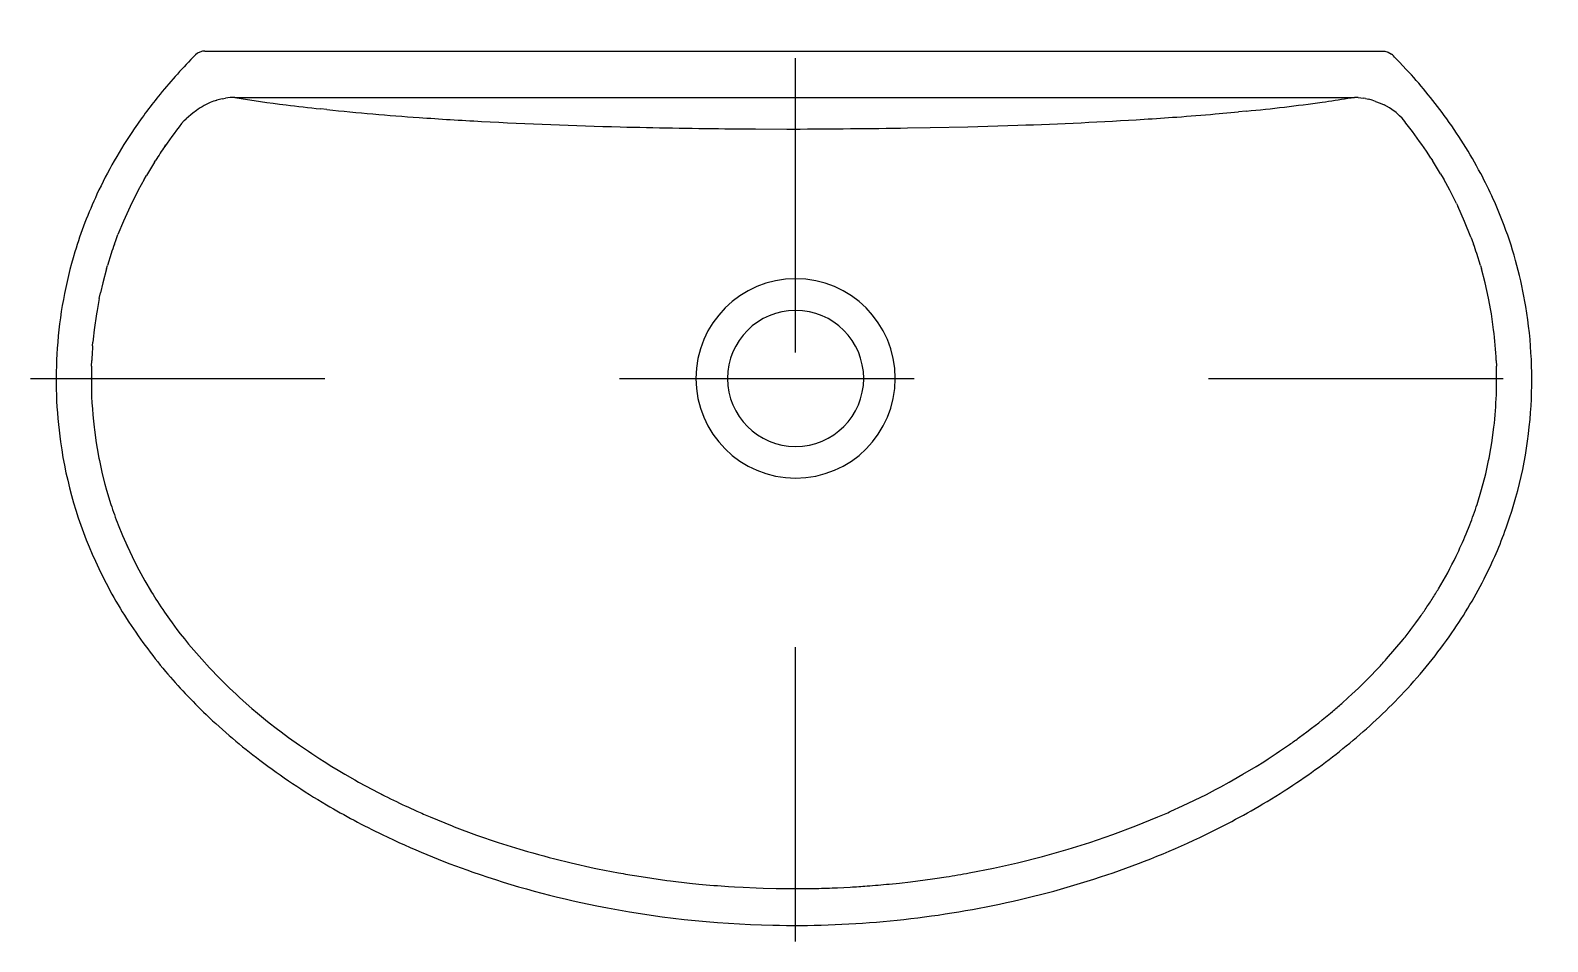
# Model space of a CAD drawing. Extents: x -913.216 to -912.701, y 437.151 to 437.46.
import ezdxf

# ---------------------------------------------------------------- set-up
doc = ezdxf.new("R2010")
doc.units = 0
doc.header["$LTSCALE"] = 0.2
doc.header["$MEASUREMENT"] = 0
doc.linetypes.add('AXES', pattern=[0.54, 0.3, -0.08, 0.08, -0.08])
doc.linetypes.add('CONTINU', pattern=[0])
doc.layers.get('0').update_dxf_attribs({"linetype": 'CONTINUOUS'})
doc.layers.add('DECA_EIXOS', color=5, linetype='AXES')

msp = doc.modelspace()

# ---------------------------------------------------------------- linework, layer by layer
at = {"linetype": 'CONTINU'}
for points in [[(-913.15987, 437.45173, 0.023993), (-913.17183, 437.43846)], [(-913.15664, 437.45304, 0.203572), (-913.15987, 437.45173)], [(-912.75112, 437.4493, 0.010594), (-912.75385, 437.45205)], [(-912.73591, 437.43119, 0.028794), (-912.7488, 437.44684)], [(-913.17183, 437.43846, 0.022524), (-913.18063, 437.42668)], [(-913.15257, 437.43639, 0.027395), (-913.15486, 437.43555)], [(-913.14651, 437.43731, 0.010737), (-913.12911, 437.43478)], [(-912.80311, 437.43266, 0.010528), (-912.77733, 437.43569)], [(-912.77733, 437.43569, 0.005619), (-912.76866, 437.43701)], [(-913.15696, 437.43452, 0.029922), (-913.15957, 437.43285)], [(-913.12911, 437.43478, 0.004624), (-913.11746, 437.43342)], [(-913.11522, 437.43318, 0.008465), (-913.08397, 437.43049)], [(-913.08397, 437.43049, 0.004182), (-913.06273, 437.42917)], [(-912.83781, 437.4299, 0.002562), (-912.82674, 437.43065)], [(-912.82674, 437.43065, 0.003169), (-912.81369, 437.43169)], [(-912.72355, 437.41149, 0.035867), (-912.73591, 437.43119)], [(-913.18063, 437.42668, 0.040533), (-913.19331, 437.40444)], [(-913.1637, 437.42951, 0.017328), (-913.17032, 437.42061)], [(-913.06273, 437.42917, 0.006943), (-913.01565, 437.42732)], [(-913.01565, 437.42732, 0.004133), (-912.98012, 437.42669)], [(-912.95697, 437.42657, 0.002985), (-912.91812, 437.42695)], [(-912.88067, 437.42786, 0.007101), (-912.83781, 437.4299)], [(-912.74672, 437.42572, 0.009382), (-912.75025, 437.43024)], [(-912.74045, 437.41672, 0.017567), (-912.74672, 437.42572)], [(-913.17032, 437.42061, 0.009006), (-913.17336, 437.41602)], [(-913.17379, 437.41534, 0.008603), (-913.17651, 437.41084)], [(-912.73716, 437.41138, 0.008748), (-912.73995, 437.41594)], [(-912.7156, 437.39386, 0.032406), (-912.72355, 437.41149)], [(-913.19331, 437.40444, 0.035309), (-913.2008, 437.38488)], [(-912.70822, 437.3663, 0.048802), (-912.7156, 437.39386)], [(-913.2008, 437.38488, 0.056866), (-913.20679, 437.35217)], [(-913.18738, 437.38747, 0.006276), (-913.18848, 437.38427)], [(-912.72488, 437.38427, 0.006261), (-912.72597, 437.38746)], [(-912.95612, 437.37574, 1), (-912.95612, 437.30805)], [(-912.95612, 437.30805, 1), (-912.95612, 437.37574)], [(-912.95612, 437.365, 1), (-912.95612, 437.31878)], [(-912.95612, 437.31878, 1), (-912.95612, 437.365)], [(-912.70661, 437.33035, 0.059233), (-912.70822, 437.3663)], [(-913.19421, 437.35844, 0.007719), (-913.19466, 437.35417)], [(-912.71827, 437.34794, 0.018941), (-912.71915, 437.35845)], [(-913.20679, 437.35217, 0.052938), (-913.20568, 437.32033)], [(-913.19477, 437.35296, 0.009024), (-913.19508, 437.34794)], [(-913.19516, 437.34602, 0.007422), (-913.19522, 437.34189)], [(-912.71813, 437.34189, 0.009237), (-912.7182, 437.34602)], [(-913.19522, 437.34189, 0.030478), (-913.1943, 437.32538)], [(-912.71822, 437.33638, 0.009587), (-912.71813, 437.34189)], [(-912.71906, 437.32538, 0.01981), (-912.71822, 437.33638)], [(-912.71451, 437.29223, 0.066466), (-912.70661, 437.33035)], [(-913.20568, 437.32033, 0.072629), (-913.19386, 437.27985)], [(-913.18859, 437.29915, 0.013641), (-913.18611, 437.29219)], [(-912.72725, 437.29219, 0.013638), (-912.72477, 437.29914)], [(-912.72177, 437.27508, 0.032173), (-912.71451, 437.29223)], [(-912.7319, 437.28151, 0.014377), (-912.72849, 437.28911)], [(-912.73785, 437.27052, 0.021997), (-912.7319, 437.28151)], [(-913.19386, 437.27985, 0.035496), (-913.18323, 437.26035)], [(-912.73332, 437.25555, 0.036291), (-912.72177, 437.27508)], [(-913.17523, 437.27006, 0.006377), (-913.17332, 437.26698)], [(-912.74236, 437.26347, 0.006616), (-912.74005, 437.26697)], [(-912.74005, 437.26697, 0.006977), (-912.73785, 437.27052)], [(-912.74465, 437.26018, 0.006527), (-912.74236, 437.26347)], [(-913.18323, 437.26035, 0.032681), (-913.17002, 437.24244)], [(-912.74992, 437.25324, 0.006857), (-912.74721, 437.25671)], [(-912.74949, 437.2355, 0.036632), (-912.73332, 437.25555)], [(-912.75829, 437.24361, 0.006052), (-912.75548, 437.24668)], [(-913.17002, 437.24244, 0.026977), (-913.15621, 437.22776)], [(-912.76686, 437.21906, 0.030341), (-912.74949, 437.2355)], [(-912.77387, 437.22885, 0.005392), (-912.77072, 437.23157)], [(-913.15621, 437.22776, 0.028805), (-913.13799, 437.21227)], [(-912.78845, 437.21763, 0.004894), (-912.78504, 437.22007)], [(-912.78595, 437.20473, 0.026986), (-912.76686, 437.21906)], [(-913.13799, 437.21227, 0.028689), (-913.11538, 437.19716)], [(-912.7975, 437.19744, 0.012993), (-912.78595, 437.20473)], [(-913.09669, 437.20072, 0.009063), (-913.08863, 437.19678)], [(-913.11538, 437.19716, 0.020981), (-913.09643, 437.18701)], [(-913.08469, 437.195, 0.004508), (-913.08021, 437.19304)], [(-912.83315, 437.19302, 0.004487), (-912.82869, 437.19497)], [(-912.81892, 437.18606, 0.023135), (-912.7975, 437.19744)], [(-913.09643, 437.18701, 0.029344), (-913.06575, 437.17433)], [(-912.85259, 437.17264, 0.031455), (-912.81892, 437.18606)], [(-913.04714, 437.18132, 0.012155), (-913.03232, 437.17743)], [(-913.06575, 437.17433, 0.034646), (-913.02366, 437.16285)], [(-913.01622, 437.17406, 0.004774), (-913.01005, 437.17299)], [(-912.90498, 437.1727, 0.006091), (-912.89715, 437.17403)], [(-912.98898, 437.17025, 0.007585), (-912.97889, 437.16942)], [(-912.96268, 437.16873, 0.004936), (-912.95612, 437.16868)], [(-912.95548, 437.16868, 0.004748), (-912.94918, 437.16876)], [(-912.94918, 437.16876, 0.005534), (-912.94186, 437.169)], [(-912.93755, 437.16922, 0.003946), (-912.93186, 437.16959)], [(-912.93186, 437.16959, 0.005628), (-912.92438, 437.17024)], [(-912.88917, 437.16295, 0.029632), (-912.85259, 437.17264)], [(-913.02366, 437.16285, 0.044657), (-912.96389, 437.15627)], [(-912.96389, 437.15627, 0.055333), (-912.88917, 437.16295)]]:
    msp.add_lwpolyline(points, format="xyb", dxfattribs=at)
for points in [[(-913.15664, 437.45304), (-912.75608, 437.453)], [(-912.75664, 437.45304), (-912.75608, 437.453)], [(-912.75608, 437.453), (-912.75491, 437.45269)], [(-912.75491, 437.45269), (-912.75385, 437.45205)], [(-912.75112, 437.4493), (-912.7488, 437.44684)], [(-913.15347, 437.4361), (-913.15257, 437.43639)], [(-913.15082, 437.43685), (-913.15257, 437.43639)], [(-913.15082, 437.43685), (-913.14962, 437.43708)], [(-913.14813, 437.43726), (-913.14962, 437.43708)], [(-913.14651, 437.43731), (-913.14813, 437.43726)], [(-913.14651, 437.43731), (-912.76639, 437.43733)], [(-912.76866, 437.43701), (-912.76639, 437.43733)], [(-912.76514, 437.43729), (-912.76639, 437.43733)], [(-912.76514, 437.43729), (-912.76428, 437.43721)], [(-912.76428, 437.43721), (-912.76336, 437.43708)], [(-912.76261, 437.43693), (-912.76336, 437.43708)], [(-912.76261, 437.43693), (-912.76152, 437.43667)], [(-912.7604, 437.43635), (-912.76152, 437.43667)], [(-912.75929, 437.43598), (-912.7604, 437.43635)], [(-912.75929, 437.43598), (-912.75772, 437.43537)], [(-913.1614, 437.43144), (-913.16308, 437.43)], [(-913.16077, 437.43195), (-913.1614, 437.43144)], [(-913.15957, 437.43285), (-913.16077, 437.43195)], [(-913.15629, 437.43488), (-913.15696, 437.43452)], [(-913.15486, 437.43555), (-913.15629, 437.43488)], [(-913.11522, 437.43318), (-913.11746, 437.43342)], [(-912.81369, 437.43169), (-912.80578, 437.4324)], [(-912.80311, 437.43266), (-912.80578, 437.4324)], [(-912.75772, 437.43537), (-912.75637, 437.43475)], [(-912.75449, 437.43374), (-912.75637, 437.43475)], [(-912.7537, 437.43323), (-912.75449, 437.43374)], [(-912.75223, 437.43214), (-912.7537, 437.43323)], [(-912.75107, 437.43108), (-912.75223, 437.43214)], [(-912.75025, 437.43024), (-912.75107, 437.43108)], [(-913.1637, 437.42951), (-913.16308, 437.43)], [(-912.98012, 437.42669), (-912.96978, 437.42661)], [(-912.96978, 437.42661), (-912.95915, 437.42657)], [(-912.95915, 437.42657), (-912.95697, 437.42657)], [(-912.91812, 437.42695), (-912.91042, 437.42709)], [(-912.91042, 437.42709), (-912.89769, 437.42737)], [(-912.89769, 437.42737), (-912.88067, 437.42786)], [(-913.17032, 437.42061), (-913.16988, 437.42125)], [(-913.17379, 437.41534), (-913.17336, 437.41602)], [(-912.74045, 437.41672), (-912.73995, 437.41594)], [(-913.17729, 437.40949), (-913.17651, 437.41084)], [(-912.73716, 437.41138), (-912.73681, 437.41078)], [(-912.73681, 437.41078), (-912.73611, 437.40957)], [(-913.17928, 437.40586), (-913.18206, 437.40032)], [(-913.17729, 437.40949), (-913.17928, 437.40586)], [(-912.73403, 437.40577), (-912.73611, 437.40957)], [(-912.73176, 437.40129), (-912.73403, 437.40577)], [(-913.18206, 437.40032), (-913.18434, 437.39525)], [(-912.73176, 437.40129), (-912.73132, 437.40036)], [(-912.72901, 437.39523), (-912.73132, 437.40036)], [(-913.18434, 437.39525), (-913.18618, 437.39072)], [(-912.72685, 437.38987), (-912.72901, 437.39523)], [(-913.18682, 437.38903), (-913.18618, 437.39072)], [(-912.72685, 437.38987), (-912.72654, 437.38903)], [(-913.18848, 437.38427), (-913.18973, 437.38022)], [(-913.18738, 437.38747), (-913.18682, 437.38903)], [(-912.72654, 437.38903), (-912.72597, 437.38746)], [(-912.72362, 437.38021), (-912.72488, 437.38427)], [(-913.19007, 437.37906), (-913.19132, 437.37434)], [(-913.19007, 437.37906), (-913.18973, 437.38022)], [(-912.72362, 437.38021), (-912.72329, 437.37906)], [(-912.72204, 437.37434), (-912.72329, 437.37906)], [(-913.19132, 437.37434), (-913.19209, 437.371)], [(-912.72087, 437.36911), (-912.72204, 437.37434)], [(-913.19251, 437.36902), (-913.19326, 437.36495)], [(-913.19251, 437.36902), (-913.19209, 437.371)], [(-912.72009, 437.36495), (-912.72087, 437.36911)], [(-913.19345, 437.36386), (-913.19421, 437.35844)], [(-913.19326, 437.36495), (-913.19345, 437.36386)], [(-912.71991, 437.36386), (-912.72009, 437.36495)], [(-912.71915, 437.35845), (-912.71991, 437.36386)], [(-913.19477, 437.35296), (-913.19466, 437.35417)], [(-913.19516, 437.34602), (-913.19508, 437.34794)], [(-912.71827, 437.34794), (-912.7182, 437.34602)], [(-913.19522, 437.34153), (-913.19522, 437.34213)], [(-912.71813, 437.34137), (-912.71813, 437.34237)], [(-913.1943, 437.32538), (-913.19419, 437.32445)], [(-913.19419, 437.32445), (-913.19357, 437.32)], [(-912.71979, 437.32), (-912.71906, 437.32538)], [(-913.19357, 437.32), (-913.19326, 437.31811)], [(-913.19326, 437.31811), (-913.19265, 437.31479)], [(-912.72071, 437.31479), (-912.7201, 437.3181)], [(-912.7201, 437.3181), (-912.71979, 437.32)], [(-913.19265, 437.31479), (-913.1925, 437.31404)], [(-913.1925, 437.31404), (-913.19151, 437.30953)], [(-912.72185, 437.30953), (-912.72086, 437.31404)], [(-912.72086, 437.31404), (-912.72071, 437.31479)], [(-913.19151, 437.30953), (-913.19061, 437.30599)], [(-912.72323, 437.30425), (-912.72185, 437.30953)], [(-913.19061, 437.30599), (-913.19006, 437.304)], [(-913.19006, 437.304), (-913.18859, 437.29915)], [(-912.72477, 437.29914), (-912.72323, 437.30425)], [(-913.18611, 437.29219), (-913.18464, 437.28855)], [(-912.72849, 437.28911), (-912.72725, 437.29219)], [(-913.18488, 437.28911), (-913.18464, 437.28855)], [(-913.18464, 437.28855), (-913.183, 437.28479)], [(-913.18322, 437.28528), (-913.18286, 437.28448)], [(-913.183, 437.28479), (-913.1814, 437.2814)], [(-913.1814, 437.2814), (-913.18106, 437.2807)], [(-913.18106, 437.2807), (-913.17912, 437.27692)], [(-913.17912, 437.27692), (-913.17703, 437.27314)], [(-913.17703, 437.27314), (-913.17492, 437.26955)], [(-913.17332, 437.26698), (-913.17279, 437.26617)], [(-913.17279, 437.26617), (-913.17161, 437.26437)], [(-913.17161, 437.26437), (-913.17098, 437.26343)], [(-913.17098, 437.26343), (-913.17037, 437.26254)], [(-913.17037, 437.26254), (-913.16872, 437.2602)], [(-913.16872, 437.2602), (-913.16779, 437.25891)], [(-913.16779, 437.25891), (-913.16615, 437.25672)], [(-913.16615, 437.25672), (-913.16501, 437.25523)], [(-912.74721, 437.25671), (-912.74557, 437.25891)], [(-912.74557, 437.25891), (-912.74465, 437.26018)], [(-913.16501, 437.25523), (-913.16361, 437.25346)], [(-913.16361, 437.25346), (-913.16218, 437.2517)], [(-913.16218, 437.2517), (-913.15775, 437.24654)], [(-912.75548, 437.24668), (-912.74992, 437.25324)], [(-913.15775, 437.24654), (-913.15508, 437.24362)], [(-913.15508, 437.24362), (-913.15469, 437.24321)], [(-913.15469, 437.24321), (-913.15213, 437.24055)], [(-913.15213, 437.24055), (-913.15154, 437.23995)], [(-913.15154, 437.23995), (-913.14933, 437.23777)], [(-912.76403, 437.23776), (-912.76123, 437.24055)], [(-912.76123, 437.24055), (-912.75868, 437.2432)], [(-912.75868, 437.2432), (-912.75829, 437.24361)], [(-913.14933, 437.23777), (-913.1483, 437.23677)], [(-913.1483, 437.23677), (-913.14608, 437.23468)], [(-912.76728, 437.23467), (-912.76506, 437.23676)], [(-912.76506, 437.23676), (-912.76403, 437.23776)], [(-913.14608, 437.23468), (-913.14487, 437.23357)], [(-913.14487, 437.23357), (-913.14261, 437.23155)], [(-913.14261, 437.23155), (-913.1407, 437.22989)], [(-913.1407, 437.22989), (-913.13878, 437.22826)], [(-912.77072, 437.23157), (-912.76852, 437.23353)], [(-912.76852, 437.23353), (-912.76728, 437.23467)], [(-913.13878, 437.22826), (-913.13606, 437.22602)], [(-913.13606, 437.22602), (-913.13481, 437.22502)], [(-913.13481, 437.22502), (-913.13242, 437.22316)], [(-912.78094, 437.22314), (-912.77855, 437.22501)], [(-912.77855, 437.22501), (-912.77731, 437.22601)], [(-912.77731, 437.22601), (-912.77458, 437.22825)], [(-912.77458, 437.22825), (-912.77387, 437.22885)], [(-913.13242, 437.22316), (-913.13078, 437.22191)], [(-913.13078, 437.22191), (-913.12824, 437.22002)], [(-913.12824, 437.22002), (-913.12458, 437.2174)], [(-912.78504, 437.22007), (-912.78258, 437.22189)], [(-912.78258, 437.22189), (-912.78094, 437.22314)], [(-913.12458, 437.2174), (-913.12155, 437.21533)], [(-913.12155, 437.21533), (-913.12036, 437.21453)], [(-913.12036, 437.21453), (-913.11768, 437.21278)], [(-912.79568, 437.21276), (-912.79301, 437.21451)], [(-912.79301, 437.21451), (-912.79181, 437.21531)], [(-912.79181, 437.21531), (-912.78845, 437.21763)], [(-913.11768, 437.21278), (-913.11615, 437.2118)], [(-913.11615, 437.2118), (-913.11355, 437.21018)], [(-913.11355, 437.21018), (-913.11143, 437.20889)], [(-912.80425, 437.2075), (-912.79981, 437.21016)], [(-912.79981, 437.21016), (-912.79721, 437.21178)], [(-912.79721, 437.21178), (-912.79568, 437.21276)], [(-913.11143, 437.20889), (-913.10911, 437.20752)], [(-913.10911, 437.20752), (-913.1058, 437.20562)], [(-913.1058, 437.20562), (-913.10447, 437.20487)], [(-913.10447, 437.20487), (-913.10212, 437.20358)], [(-912.81177, 437.20328), (-912.80889, 437.20485)], [(-912.80889, 437.20485), (-912.80756, 437.2056)], [(-912.80756, 437.2056), (-912.80425, 437.2075)], [(-913.10212, 437.20358), (-913.09977, 437.20233)], [(-913.09977, 437.20233), (-913.09591, 437.20032)], [(-912.82474, 437.19677), (-912.81667, 437.2007)], [(-912.81667, 437.2007), (-912.81359, 437.20231)], [(-912.81359, 437.20231), (-912.81177, 437.20328)], [(-913.08863, 437.19678), (-913.08779, 437.19641)], [(-913.08779, 437.19641), (-913.08469, 437.195)], [(-912.82869, 437.19497), (-912.82474, 437.19677)], [(-913.08021, 437.19304), (-913.07272, 437.18998)], [(-913.07272, 437.18998), (-913.07203, 437.18972)], [(-913.07203, 437.18972), (-913.06444, 437.18689)], [(-912.8484, 437.18705), (-912.84065, 437.18996)], [(-912.84065, 437.18996), (-912.83315, 437.19302)], [(-913.06444, 437.18689), (-913.05713, 437.18438)], [(-913.05713, 437.18438), (-913.04977, 437.18209)], [(-912.86361, 437.18206), (-912.85623, 437.18436)], [(-912.85623, 437.18436), (-912.8484, 437.18705)], [(-913.04977, 437.18209), (-913.04714, 437.18132)], [(-912.88078, 437.17746), (-912.87233, 437.17959)], [(-912.87233, 437.17959), (-912.86435, 437.18184)], [(-912.86435, 437.18184), (-912.86361, 437.18206)], [(-913.03232, 437.17743), (-913.02447, 437.17568)], [(-913.02447, 437.17568), (-913.02336, 437.17544)], [(-913.02336, 437.17544), (-913.01622, 437.17406)], [(-913.01005, 437.17299), (-912.99986, 437.1715)], [(-912.89715, 437.17403), (-912.88889, 437.17565)], [(-912.88889, 437.17565), (-912.88078, 437.17746)], [(-912.99986, 437.1715), (-912.9986, 437.17133)], [(-912.9986, 437.17133), (-912.99219, 437.17058)], [(-912.99219, 437.17058), (-912.98898, 437.17025)], [(-912.97889, 437.16942), (-912.97688, 437.16929)], [(-912.97688, 437.16929), (-912.97398, 437.16913)], [(-912.97398, 437.16913), (-912.96957, 437.16893)], [(-912.96957, 437.16893), (-912.96714, 437.16884)], [(-912.96714, 437.16884), (-912.96268, 437.16873)], [(-912.95612, 437.16868), (-912.95548, 437.16868)], [(-912.94186, 437.169), (-912.93755, 437.16922)], [(-912.92438, 437.17024), (-912.92091, 437.17059)], [(-912.92091, 437.17059), (-912.91716, 437.17102)], [(-912.91716, 437.17102), (-912.91463, 437.17133)], [(-912.91463, 437.17133), (-912.90962, 437.17201)], [(-912.90962, 437.17201), (-912.90882, 437.17212)], [(-912.90882, 437.17212), (-912.90498, 437.1727)]]:
    msp.add_lwpolyline(points, dxfattribs=at)
at = {"layer": 'DECA_EIXOS'}
for points in [[(-912.95612, 437.15069), (-912.95612, 437.46008)], [(-913.21593, 437.34189), (-912.70081, 437.34189)]]:
    msp.add_lwpolyline(points, dxfattribs=at)

doc.saveas('drawing.dxf')
